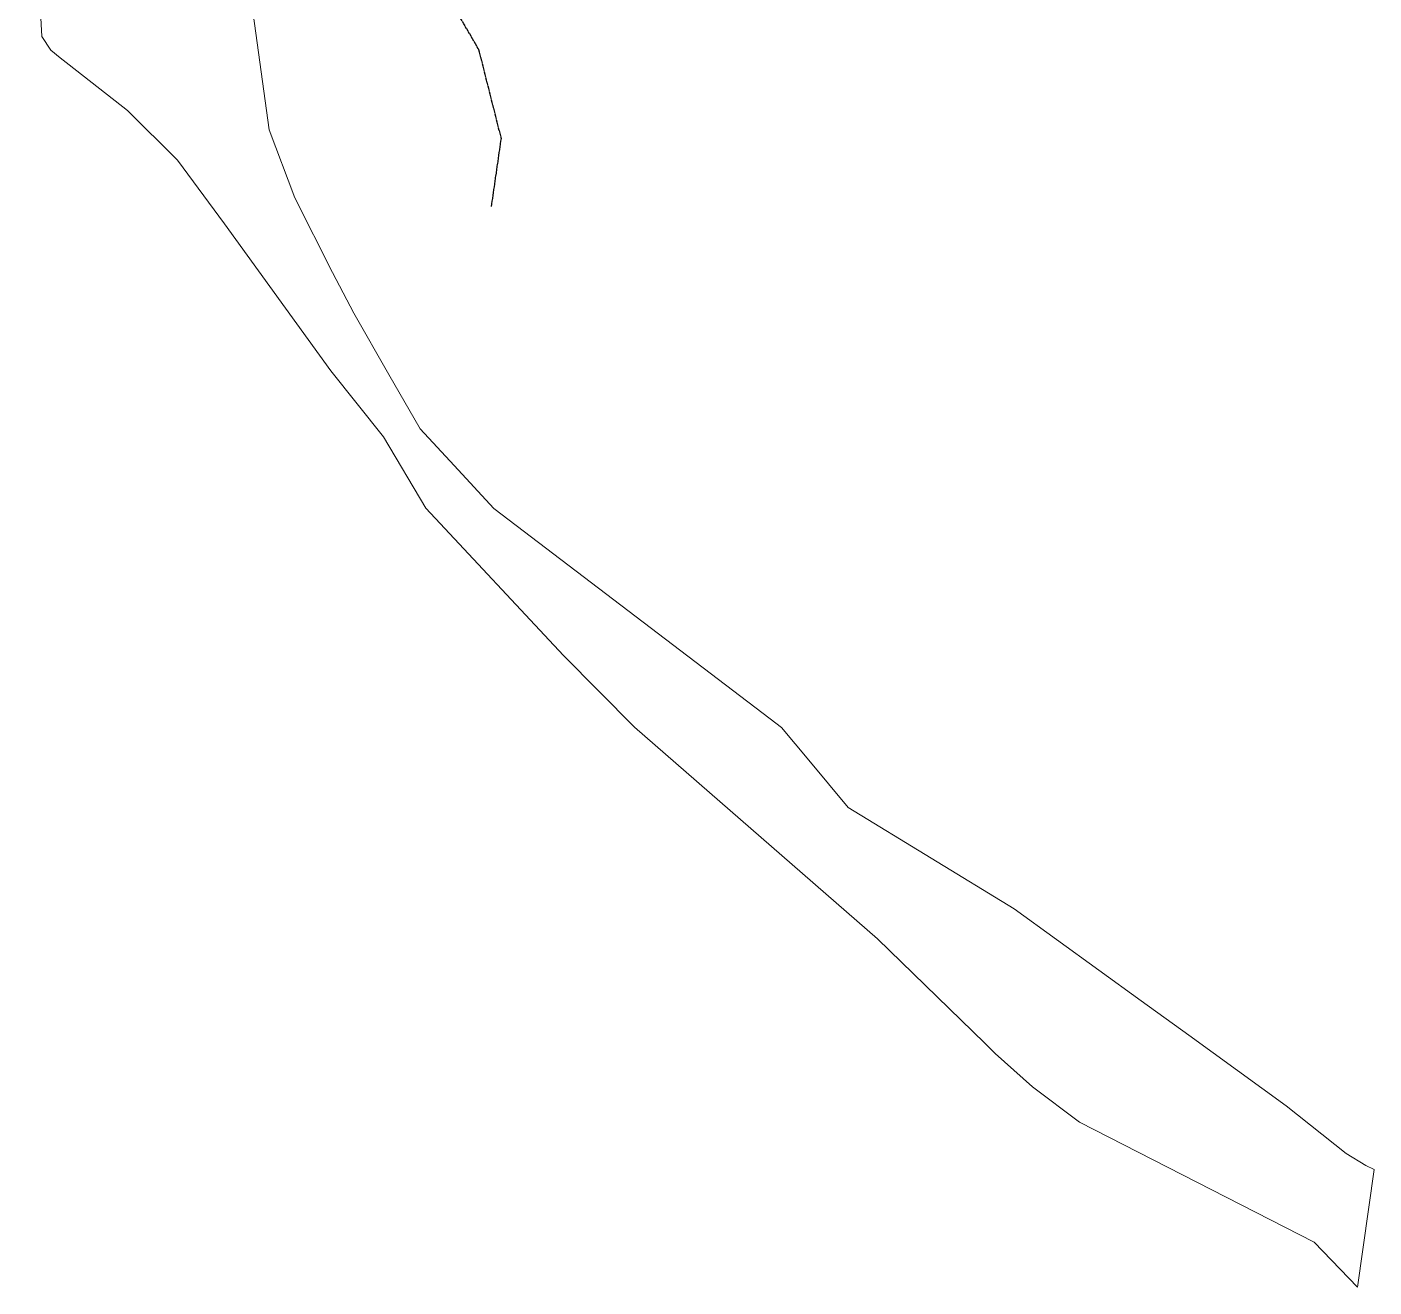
# Model space of a CAD drawing. Header units: metres. Extents: x 255732 to 259619, y 6266370 to 6267655.
# Drawn here: x 256827 to 257340, y 6266370 to 6266850 of the extents above; entities that cross this region are included whole.
import ezdxf

# ---------------------------------------------------------------- set-up
doc = ezdxf.new("R2010")
doc.units = ezdxf.units.M
doc.linetypes.add('Cable Exist OH', pattern=[1, 1, 0])
doc.layers.add('Cadastre Land Parcels_SP_EXT', color=9, linetype='Continuous', lineweight=5)
doc.layers.add('Mains_HV_EXT', color=7, linetype='Continuous')

msp = doc.modelspace()

# ---------------------------------------------------------------- linework, layer by layer
at = {"layer": 'Cadastre Land Parcels_SP_EXT', "linetype": 'Continuous'}
msp.add_lwpolyline([(256830.98, 6266881.46), (256832.89, 6266846.24), (256836.29, 6266841.01), (256839.94, 6266838.09), (256843.36, 6266835.41), (256865.59, 6266817.97), (256884.55, 6266799.03), (256902.53, 6266774.77), (256943.04, 6266718.83), (256963.04, 6266693.61), (256979.17, 6266666.43), (257031.59, 6266610.32), (257058.63, 6266583.01), (257151.26, 6266502.36), (257192.11, 6266462.54), (257196.13, 6266458.6), (257210.28, 6266445.87), (257228.24, 6266432.4), (257317.64, 6266386.67), (257334.11, 6266369.62), (257340.43, 6266414.46), (257337.24, 6266415.92), (257329.75, 6266420.49), (257307.01, 6266438.67), (257269.83, 6266465.63), (257251.74, 6266478.73), (257203.32, 6266513.79), (257140.03, 6266552.35), (257125.11, 6266570.35), (257114.73, 6266582.88), (257110.38, 6266586.19), (257005.06, 6266666.36), (256989.98, 6266682.7), (256977.05, 6266696.71), (256965.15, 6266717.41), (256951.77, 6266740.73), (256943.65, 6266756.28), (256929.29, 6266784.69), (256919.5, 6266810.59), (256912.39, 6266862.39)], dxfattribs=at)
at = {"layer": 'Mains_HV_EXT', "linetype": 'Cable Exist OH'}
msp.add_lwpolyline([(256827.23, 6267134.99), (256842.02, 6267120.18), (256867.6, 6267078.27), (256884.21, 6267045.54), (256899.91, 6267008.02), (256913.45, 6266960.75), (256919.95, 6266907.61), (256958.15, 6266901.64), (256986.33, 6266863.42), (256999.28, 6266841.29), (257007.84, 6266807.35), (257004.09, 6266781.37)], dxfattribs=at)

doc.saveas('drawing.dxf')
